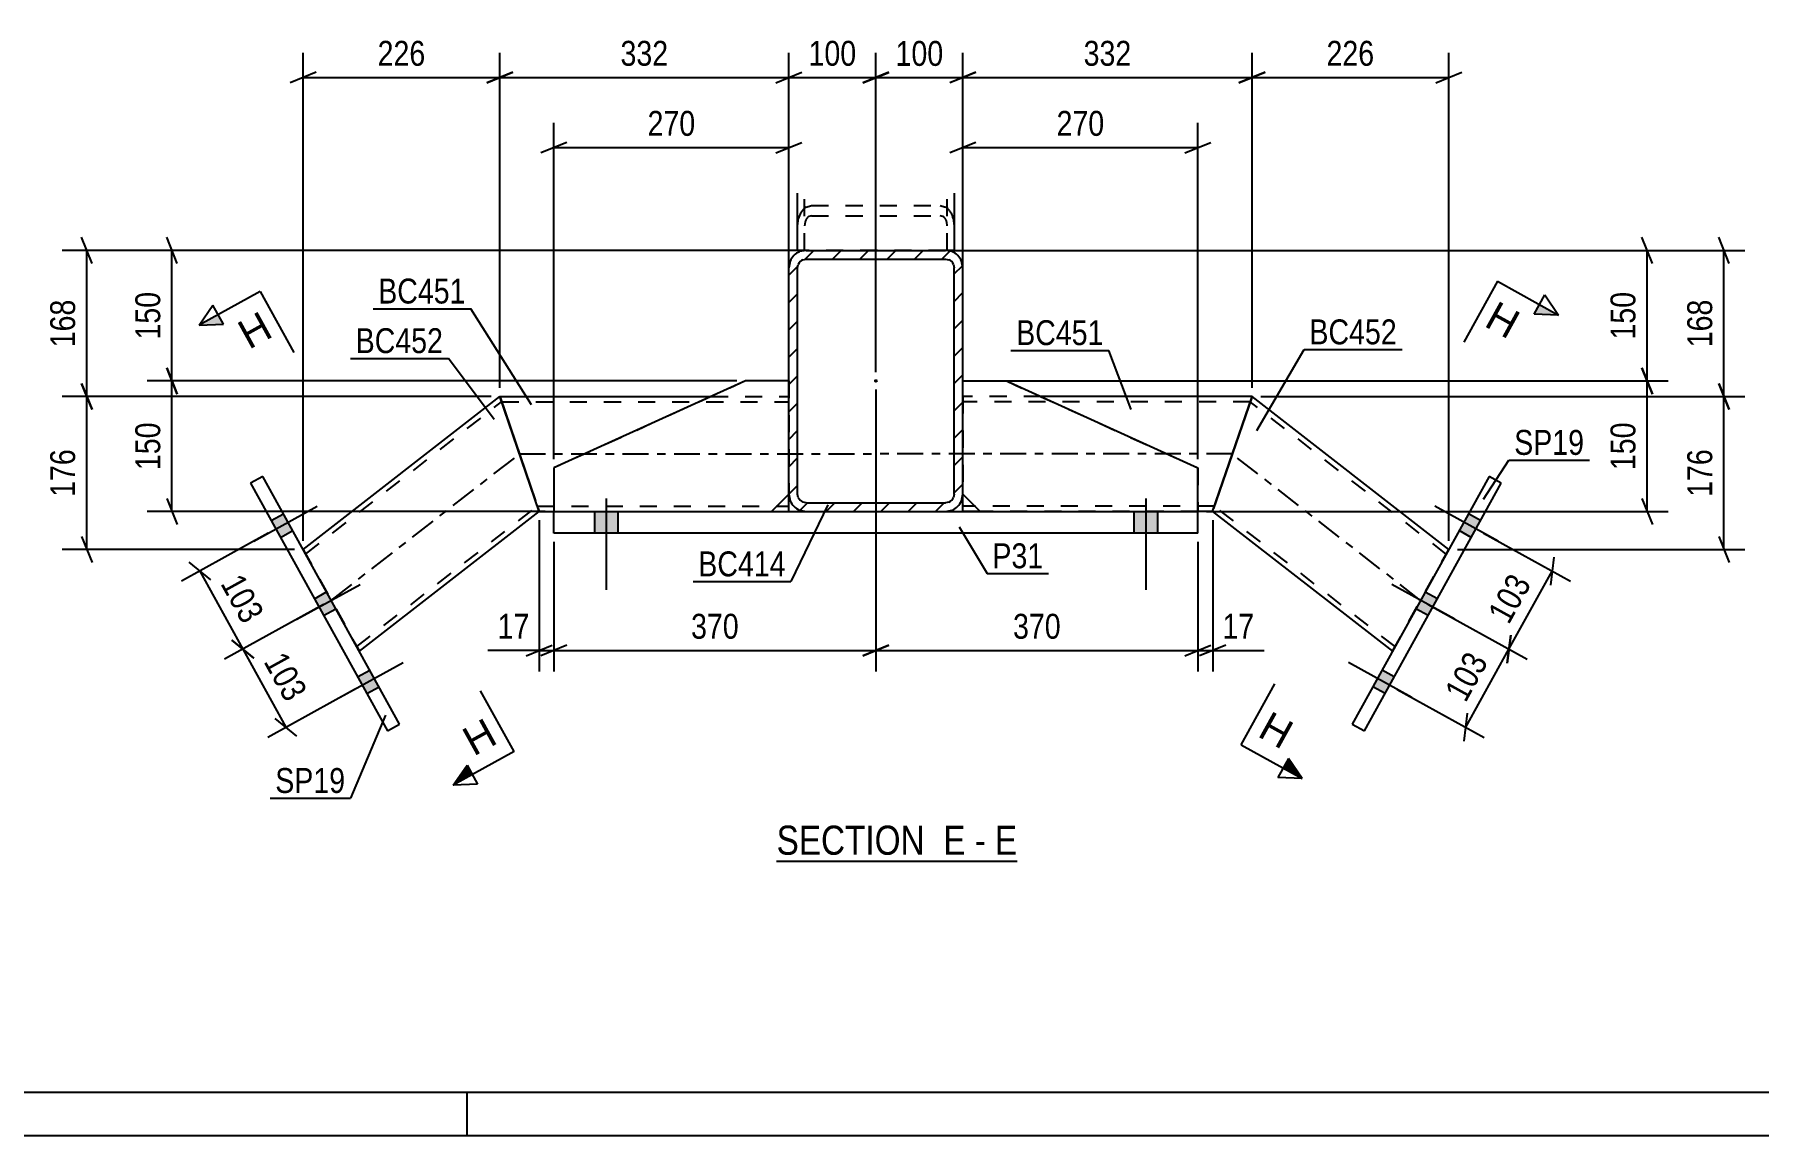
# Model space of a CAD drawing. Header units: millimetres. Extents: x -93 to 748, y -457 to 137.
# Drawn here: x 68.4 to 266.5, y -457 to -330.5 of the extents above; entities that cross this region are included whole.
import ezdxf

# ---------------------------------------------------------------- set-up
doc = ezdxf.new("R2010")
doc.units = ezdxf.units.MM
doc.linetypes.add('DXK_LINE_DOT2', pattern=[3.9198, 1.9599, -1.9599])
doc.linetypes.add('DXK_LINE_DOT3', pattern=[5.9187, 2.979, -0.9799, 0.9799, -0.9799])
doc.styles.add('Arial', font='ARIAL.TTF', dxfattribs={"height": 0.2})
doc.styles.add('Arial Narrow', font='ARIALN.TTF', dxfattribs={"height": 0.2})

# ---------------------------------------------------------------- blocks, each defined once
blk = doc.blocks.new('Unknown-761532223-1162')
at = {"color": 5, "linetype": 'Continuous'}
for p, q in [((-87.84, -452.04), (743.16, -452.04)), ((118.16, -457.04), (118.16, -452.04)), ((-92.84, -457.04), (748.16, -457.04))]:
    blk.add_line(p, q, dxfattribs=at)
blk = doc.blocks.new('Unknown-761532223-19 - 4388')
at = {"color": 6, "linetype": 'Continuous'}
blk.add_line((153.71, -425.52), (181.36, -425.52), dxfattribs=at)
at = {"color": 0, "linetype": 'Continuous'}
for points in [[(171.82, -424.77), (171.82, -421.27), (153.71, -421.27), (153.71, -424.77)], [(175.43, -424.77), (175.43, -421.27), (172.87, -421.27), (172.87, -424.77)], [(177.75, -424.77), (177.75, -421.27), (176.48, -421.27), (176.48, -424.77)], [(181.36, -424.77), (181.36, -421.27), (178.8, -421.27), (178.8, -424.77)]]:
    blk.add_wipeout(points, dxfattribs=at)
at = {"color": 7, "linetype": 'Continuous', "style": 'Arial Narrow'}
for s, p in [('SECTION ', (153.71, -424.77)), ('E', (172.87, -424.77)), ('E', (178.8, -424.77)), ('-', (176.48, -424.77))]:
    blk.add_text(s, height=3.34, dxfattribs=at).set_placement(p)
blk = doc.blocks.new('Bolt-761532223-4398 - 4388')
at = {"linetype": 'Continuous'}
for points in [[(95.64, -386.38), (96.7, -388.3), (98.1, -387.53), (97.04, -385.6)], [(95.64, -386.38), (96.7, -388.3), (98.1, -387.53), (97.04, -385.6)], [(95.64, -386.38), (96.7, -388.3), (98.1, -387.53), (97.04, -385.6)], [(100.6, -395.35), (101.66, -397.27), (103.06, -396.5), (102, -394.57)], [(100.6, -395.35), (101.66, -397.27), (103.06, -396.5), (102, -394.57)], [(105.55, -404.32), (106.62, -406.25), (108.02, -405.47), (106.95, -403.55)], [(105.55, -404.32), (106.62, -406.25), (108.02, -405.47), (106.95, -403.55)], [(105.55, -404.32), (106.62, -406.25), (108.02, -405.47), (106.95, -403.55)]]:
    blk.add_hatch(color=1, dxfattribs=at).paths.add_polyline_path(points)
at = {"color": 1, "linetype": 'Continuous'}
for p, q in [((93.63, -388.74), (100.9, -384.73)), ((93.63, -388.74), (100.9, -384.73)), ((93.63, -388.74), (100.9, -384.73)), ((95.64, -386.38), (97.04, -385.6)), ((95.64, -386.38), (97.04, -385.6)), ((95.64, -386.38), (97.04, -385.6)), ((96.7, -388.3), (98.1, -387.53)), ((96.7, -388.3), (98.1, -387.53)), ((96.7, -388.3), (98.1, -387.53)), ((98.59, -397.71), (105.85, -393.7)), ((98.59, -397.71), (105.85, -393.7)), ((100.6, -395.35), (102, -394.57)), ((100.6, -395.35), (102, -394.57)), ((101.66, -397.27), (103.06, -396.5)), ((101.66, -397.27), (103.06, -396.5)), ((103.55, -406.68), (110.81, -402.67)), ((103.55, -406.68), (110.81, -402.67)), ((103.55, -406.68), (110.81, -402.67)), ((105.55, -404.32), (106.95, -403.55)), ((105.55, -404.32), (106.95, -403.55)), ((105.55, -404.32), (106.95, -403.55)), ((106.62, -406.25), (108.02, -405.47)), ((106.62, -406.25), (108.02, -405.47)), ((106.62, -406.25), (108.02, -405.47))]:
    blk.add_line(p, q, dxfattribs=at)
blk = doc.blocks.new('Bolt-761532223-4399 - 4388')
at = {"linetype": 'Continuous'}
for points in [[(233.54, -388.3), (234.61, -386.38), (233.21, -385.6), (232.14, -387.53)], [(233.54, -388.3), (234.61, -386.38), (233.21, -385.6), (232.14, -387.53)], [(233.54, -388.3), (234.61, -386.38), (233.21, -385.6), (232.14, -387.53)], [(228.58, -397.28), (229.65, -395.35), (228.25, -394.58), (227.18, -396.5)], [(228.58, -397.28), (229.65, -395.35), (228.25, -394.58), (227.18, -396.5)], [(223.63, -406.25), (224.69, -404.32), (223.29, -403.55), (222.23, -405.47)], [(223.63, -406.25), (224.69, -404.32), (223.29, -403.55), (222.23, -405.47)], [(223.63, -406.25), (224.69, -404.32), (223.29, -403.55), (222.23, -405.47)]]:
    blk.add_hatch(color=1, dxfattribs=at).paths.add_polyline_path(points)
at = {"color": 1, "linetype": 'Continuous'}
for p, q in [((236.61, -388.74), (229.35, -384.73)), ((236.61, -388.74), (229.35, -384.73)), ((236.61, -388.74), (229.35, -384.73)), ((234.61, -386.38), (233.21, -385.6)), ((234.61, -386.38), (233.21, -385.6)), ((234.61, -386.38), (233.21, -385.6)), ((233.54, -388.3), (232.14, -387.53)), ((233.54, -388.3), (232.14, -387.53)), ((233.54, -388.3), (232.14, -387.53)), ((231.65, -397.71), (224.39, -393.7)), ((231.65, -397.71), (224.39, -393.7)), ((229.65, -395.35), (228.25, -394.58)), ((229.65, -395.35), (228.25, -394.58)), ((228.58, -397.28), (227.18, -396.5)), ((228.58, -397.28), (227.18, -396.5)), ((226.7, -406.69), (219.43, -402.67)), ((226.7, -406.69), (219.43, -402.67)), ((226.7, -406.69), (219.43, -402.67)), ((224.69, -404.32), (223.29, -403.55)), ((224.69, -404.32), (223.29, -403.55)), ((224.69, -404.32), (223.29, -403.55)), ((223.63, -406.25), (222.23, -405.47)), ((223.63, -406.25), (222.23, -405.47)), ((223.63, -406.25), (222.23, -405.47))]:
    blk.add_line(p, q, dxfattribs=at)
blk = doc.blocks.new('Part-761532223-4417 - 4388')
at = {"color": 2, "linetype": 'Continuous'}
for p, q in [((128.12, -385.33), (128.12, -385.33)), ((128.12, -387.83), (128.12, -385.33)), ((128.12, -385.33), (202.12, -385.33)), ((202.12, -385.33), (202.12, -385.33)), ((202.12, -387.83), (202.12, -385.33)), ((128.12, -387.83), (128.12, -387.83)), ((202.12, -387.83), (128.12, -387.83)), ((202.12, -387.83), (202.12, -387.83))]:
    blk.add_line(p, q, dxfattribs=at)
at = {"color": 7, "linetype": 'DXK_LINE_DOT2'}
for p, q in [((128.12, -385.33), (202.12, -385.33)), ((202.12, -387.83), (128.12, -387.83))]:
    blk.add_line(p, q, dxfattribs=at)
blk = doc.blocks.new('Part-761532223-4450 - 4388')
at = {"color": 2, "linetype": 'Continuous'}
for p, q in [((156.12, -355.32), (156.12, -348.76)), ((174.12, -348.76), (174.12, -355.32)), ((157.11, -355.32), (156.12, -355.32)), ((157.11, -355.32), (157.12, -355.32)), ((173.65, -355.32), (173.12, -355.32)), ((174.12, -355.32), (173.65, -355.32))]:
    blk.add_line(p, q, dxfattribs=at)
at = {"color": 7, "linetype": 'DXK_LINE_DOT2'}
for p, q in [((156.92, -355.32), (156.92, -348.76)), ((157.11, -350.35), (157.72, -350.17)), ((157.72, -350.17), (172.52, -350.17)), ((172.52, -350.17), (173.13, -350.35)), ((173.32, -355.32), (173.32, -348.76)), ((156.12, -352.5), (156.24, -351.61)), ((156.98, -352.06), (156.92, -352.5)), ((157.72, -351.34), (157.41, -351.42)), ((157.72, -351.34), (172.52, -351.34)), ((172.83, -351.42), (172.52, -351.34)), ((173.32, -352.5), (173.26, -352.06)), ((174, -351.61), (174.12, -352.5)), ((173.13, -355.32), (157.12, -355.32)), ((173.65, -355.32), (173.32, -355.32))]:
    blk.add_line(p, q, dxfattribs=at)
for centre, radius, start, end in [((158.31, -352.1), 2.13, 124.4664, 166.7051), ((171.93, -352.1), 2.13, 13.2949, 55.5336), ((158.02, -352.3), 1.06, 124.4664, 166.7051), ((172.23, -352.3), 1.06, 13.2949, 55.5336)]:
    blk.add_arc(centre, radius, start, end, dxfattribs=at)
blk = doc.blocks.new('Part-761532223-4515 - 4388')
at = {"color": 2, "linetype": 'Continuous'}
for p, q in [((94.67, -381.31), (93.27, -382.09)), ((93.27, -382.09), (108.99, -410.53)), ((110.39, -409.76), (94.67, -381.31)), ((108.99, -410.53), (110.39, -409.76))]:
    blk.add_line(p, q, dxfattribs=at)
blk = doc.blocks.new('Bolt-761532223-4451 - 4388')
at = {"linetype": 'Continuous'}
blk.add_hatch(color=1, dxfattribs=at).paths.add_polyline_path([(194.77, -387.83), (197.47, -387.83), (197.47, -385.33), (194.77, -385.33)])
blk.add_hatch(color=1, dxfattribs=at).paths.add_polyline_path([(194.77, -387.83), (197.47, -387.83), (197.47, -385.33), (194.77, -385.33)])
blk.add_hatch(color=1, dxfattribs=at).paths.add_polyline_path([(194.77, -387.83), (197.47, -387.83), (197.47, -385.33), (194.77, -385.33)])
at = {"color": 1, "linetype": 'Continuous'}
for p, q in [((196.12, -383.83), (196.12, -394.33)), ((196.12, -383.83), (196.12, -394.33)), ((196.12, -383.83), (196.12, -394.33)), ((194.77, -385.33), (194.77, -387.83)), ((194.77, -385.33), (194.77, -387.83)), ((194.77, -385.33), (194.77, -387.83)), ((197.47, -385.33), (197.47, -387.83)), ((197.47, -385.33), (197.47, -387.83)), ((197.47, -385.33), (197.47, -387.83))]:
    blk.add_line(p, q, dxfattribs=at)
blk = doc.blocks.new('Bolt-761532223-4452 - 4388')
at = {"linetype": 'Continuous'}
blk.add_hatch(color=1, dxfattribs=at).paths.add_polyline_path([(132.77, -387.83), (135.47, -387.83), (135.47, -385.33), (132.77, -385.33)])
blk.add_hatch(color=1, dxfattribs=at).paths.add_polyline_path([(132.77, -387.83), (135.47, -387.83), (135.47, -385.33), (132.77, -385.33)])
blk.add_hatch(color=1, dxfattribs=at).paths.add_polyline_path([(132.77, -387.83), (135.47, -387.83), (135.47, -385.33), (132.77, -385.33)])
at = {"color": 1, "linetype": 'Continuous'}
for p, q in [((134.12, -383.83), (134.12, -394.33)), ((134.12, -383.83), (134.12, -394.33)), ((134.12, -383.83), (134.12, -394.33)), ((132.77, -385.33), (132.77, -387.83)), ((132.77, -385.33), (132.77, -387.83)), ((132.77, -385.33), (132.77, -387.83)), ((135.47, -385.33), (135.47, -387.83)), ((135.47, -385.33), (135.47, -387.83)), ((135.47, -385.33), (135.47, -387.83))]:
    blk.add_line(p, q, dxfattribs=at)
blk = doc.blocks.new('Part-761532223-4487 - 4388')
at = {"linetype": 'Continuous'}
h = blk.add_hatch(dxfattribs=at)
h.set_pattern_fill('', scale=0.7, style=0, pattern_type=0)
h.set_pattern_definition([(45, (155.1211, -383.3227), (-1.57154, 1.57154), [])])
h.paths.add_polyline_path([(155.12, -357.32), (155.12, -383.32), (155.27, -384.09), (155.71, -384.74), (156.36, -385.17), (157.12, -385.32), (173.12, -385.32), (173.89, -385.17), (174.54, -384.74), (174.97, -384.09), (175.12, -383.32), (175.12, -357.32), (174.97, -356.56), (174.54, -355.91), (173.89, -355.47), (173.12, -355.32), (157.12, -355.32), (156.36, -355.47), (155.71, -355.91), (155.27, -356.56)])
h.paths.add_polyline_path([(156.41, -356.62), (156.74, -356.4), (157.12, -356.32), (173.12, -356.32), (173.5, -356.4), (173.83, -356.62), (174.05, -356.94), (174.12, -357.32), (174.12, -383.32), (174.05, -383.71), (173.83, -384.03), (173.5, -384.25), (173.12, -384.32), (157.12, -384.32), (156.74, -384.25), (156.41, -384.03), (156.2, -383.71), (156.12, -383.32), (156.12, -357.32), (156.2, -356.94)])
blk.add_hatch(color=30, dxfattribs=at).paths.add_polyline_path([(165.12, -370.42, -1), (165.12, -370.22, -1)])
at = {"color": 2, "linetype": 'Continuous'}
for p, q in [((155.27, -356.56), (155.12, -357.32)), ((157.12, -355.32), (156.36, -355.47)), ((156.74, -356.4), (157.12, -356.32)), ((157.12, -355.32), (173.12, -355.32)), ((157.12, -356.32), (173.12, -356.32)), ((173.89, -355.47), (173.12, -355.32)), ((173.12, -356.32), (173.5, -356.4)), ((175.12, -357.32), (174.97, -356.56)), ((155.12, -383.32), (155.12, -357.32)), ((156.12, -357.32), (156.2, -356.94)), ((156.12, -383.32), (156.12, -357.32)), ((174.05, -356.94), (174.12, -357.32)), ((174.12, -383.32), (174.12, -357.32)), ((175.12, -383.32), (175.12, -357.32)), ((155.12, -383.32), (155.27, -384.09)), ((156.2, -383.71), (156.12, -383.32)), ((157.12, -384.32), (156.74, -384.25)), ((157.12, -384.32), (173.12, -384.32)), ((173.5, -384.25), (173.12, -384.32)), ((174.12, -383.32), (174.05, -383.71)), ((174.97, -384.09), (175.12, -383.32)), ((156.36, -385.17), (157.12, -385.32)), ((157.12, -385.32), (173.12, -385.32)), ((173.12, -385.32), (173.89, -385.17))]:
    blk.add_line(p, q, dxfattribs=at)
at = {"color": 30, "linetype": 'DXK_LINE_DOT3'}
blk.add_line((165.12, -370.32), (165.12, -370.32), dxfattribs=at)
at = {"color": 30, "linetype": 'Continuous'}
blk.add_circle((165.12, -370.32), 0.1, dxfattribs=at)
at = {"color": 2, "linetype": 'Continuous'}
for centre, radius, start, end in [((157.12, -357.32), 2, 112.5, 157.5), ((157.12, -357.32), 1, 112.5, 157.5), ((173.12, -357.32), 1, 22.5, 67.5), ((173.12, -357.32), 2, 22.5, 67.5), ((157.12, -383.32), 2, 202.5, 247.5), ((157.12, -383.32), 1, 202.5, 247.5), ((173.12, -383.32), 1, 292.5, 337.5), ((173.12, -383.32), 2, 292.5, 337.5)]:
    blk.add_arc(centre, radius, start, end, dxfattribs=at)
blk = doc.blocks.new('Part-761532223-4505 - 4388')
at = {"color": 2, "linetype": 'Continuous'}
for p, q in [((150.12, -370.33), (128.12, -380.33)), ((155.12, -370.33), (150.12, -370.33)), ((128.12, -380.33), (128.12, -385.33)), ((155.12, -383.33), (153.12, -385.33))]:
    blk.add_line(p, q, dxfattribs=at)
at = {"color": 7, "linetype": 'DXK_LINE_DOT2'}
for p, q in [((155.12, -370.33), (155.12, -383.33)), ((128.12, -385.33), (153.12, -385.33))]:
    blk.add_line(p, q, dxfattribs=at)
blk = doc.blocks.new('Part-761532223-4506 - 4388')
at = {"color": 7, "linetype": 'DXK_LINE_DOT2'}
for p, q in [((150.12, -370.33), (128.12, -380.33)), ((155.12, -370.33), (150.12, -370.33)), ((155.12, -383.33), (155.12, -370.33)), ((128.12, -380.33), (128.12, -385.33)), ((153.12, -385.33), (155.12, -383.33)), ((128.12, -385.33), (153.12, -385.33))]:
    blk.add_line(p, q, dxfattribs=at)
blk = doc.blocks.new('Part-761532223-4507 - 4388')
at = {"color": 7, "linetype": 'DXK_LINE_DOT2'}
for p, q in [((150.12, -370.33), (128.12, -380.33)), ((155.12, -370.33), (150.12, -370.33)), ((155.12, -383.33), (155.12, -370.33)), ((128.12, -380.33), (128.12, -385.33)), ((153.12, -385.33), (155.12, -383.33)), ((128.12, -385.33), (153.12, -385.33))]:
    blk.add_line(p, q, dxfattribs=at)
blk = doc.blocks.new('Part-761532223-4508 - 4388')
at = {"color": 2, "linetype": 'Continuous'}
for p, q in [((175.12, -370.33), (180.12, -370.33)), ((180.12, -370.33), (202.12, -380.33)), ((202.12, -385.33), (202.12, -380.33)), ((177.12, -385.33), (175.12, -383.33))]:
    blk.add_line(p, q, dxfattribs=at)
at = {"color": 7, "linetype": 'DXK_LINE_DOT2'}
for p, q in [((175.12, -383.33), (175.12, -370.33)), ((202.12, -385.33), (177.12, -385.33))]:
    blk.add_line(p, q, dxfattribs=at)
blk = doc.blocks.new('Part-761532223-4509 - 4388')
at = {"color": 7, "linetype": 'DXK_LINE_DOT2'}
for p, q in [((175.12, -383.33), (175.12, -370.33)), ((175.12, -370.33), (180.12, -370.33)), ((180.12, -370.33), (202.12, -380.33)), ((202.12, -380.33), (202.12, -385.33)), ((177.12, -385.33), (175.12, -383.33)), ((202.12, -385.33), (177.12, -385.33))]:
    blk.add_line(p, q, dxfattribs=at)
blk = doc.blocks.new('Part-761532223-4510 - 4388')
at = {"color": 7, "linetype": 'DXK_LINE_DOT2'}
for p, q in [((175.12, -383.33), (175.12, -370.33)), ((175.12, -370.33), (180.12, -370.33)), ((180.12, -370.33), (202.12, -380.33)), ((202.12, -380.33), (202.12, -385.33)), ((177.12, -385.33), (175.12, -383.33)), ((202.12, -385.33), (177.12, -385.33))]:
    blk.add_line(p, q, dxfattribs=at)
blk = doc.blocks.new('Part-761532223-4520 - 4388')
at = {"color": 2, "linetype": 'Continuous'}
for p, q in [((235.58, -381.32), (219.86, -409.76)), ((221.26, -410.54), (236.98, -382.09)), ((236.98, -382.09), (235.58, -381.32)), ((219.86, -409.76), (221.26, -410.54))]:
    blk.add_line(p, q, dxfattribs=at)
blk = doc.blocks.new('Part-761532223-4535 - 4388')
at = {"color": 2, "linetype": 'Continuous'}
for p, q in [((99.3, -389.69), (121.91, -372.12)), ((121.91, -372.12), (121.94, -372.21)), ((121.94, -372.21), (126.02, -384.12)), ((126.43, -385.32), (126.02, -384.12)), ((105.76, -401.38), (126.43, -385.32))]:
    blk.add_line(p, q, dxfattribs=at)
at = {"color": 7, "linetype": 'DXK_LINE_DOT2'}
for p, q in [((99.59, -390.22), (122.11, -372.72)), ((105.47, -400.85), (126.23, -384.72)), ((126.4, -385.23), (126.31, -384.97)), ((126.43, -385.32), (126.4, -385.23)), ((99.3, -389.69), (105.76, -401.38))]:
    blk.add_line(p, q, dxfattribs=at)
at = {"color": 7, "linetype": 'DXK_LINE_DOT3'}
blk.add_line((102.53, -395.54), (124.17, -378.72), dxfattribs=at)
blk = doc.blocks.new('Part-761532223-4550 - 4388')
at = {"color": 2, "linetype": 'Continuous'}
for p, q in [((121.91, -372.12), (146.18, -372.12)), ((126.43, -385.32), (121.91, -372.12)), ((155.12, -384.12), (155.12, -383.33)), ((155.12, -385.32), (155.12, -384.12)), ((126.43, -385.32), (128.12, -385.32)), ((153.13, -385.32), (155.12, -385.32))]:
    blk.add_line(p, q, dxfattribs=at)
at = {"color": 7, "linetype": 'DXK_LINE_DOT2'}
for p, q in [((146.18, -372.12), (155.12, -372.12)), ((155.12, -383.33), (155.12, -372.12)), ((122.11, -372.72), (155.12, -372.72)), ((155.12, -372.77), (155.12, -372.72)), ((126.23, -384.72), (155.12, -384.72)), ((126.31, -384.97), (126.43, -385.32)), ((128.12, -385.32), (153.13, -385.32)), ((155.12, -385.23), (155.12, -384.97)), ((155.12, -385.32), (155.12, -385.23))]:
    blk.add_line(p, q, dxfattribs=at)
at = {"color": 7, "linetype": 'DXK_LINE_DOT3'}
blk.add_line((124.17, -378.72), (165.12, -378.72), dxfattribs=at)
blk = doc.blocks.new('Part-761532223-4555 - 4388')
at = {"color": 2, "linetype": 'Continuous'}
for p, q in [((208.34, -372.12), (204.22, -384.12)), ((230.95, -389.69), (208.34, -372.12)), ((203.84, -385.23), (204.22, -384.12)), ((203.84, -385.23), (203.81, -385.32)), ((203.81, -385.32), (224.48, -401.39))]:
    blk.add_line(p, q, dxfattribs=at)
at = {"color": 7, "linetype": 'DXK_LINE_DOT2'}
for p, q in [((230.65, -390.22), (208.13, -372.72)), ((204.22, -384.12), (203.93, -384.97)), ((224.78, -400.85), (204.02, -384.72)), ((224.48, -401.39), (230.95, -389.69))]:
    blk.add_line(p, q, dxfattribs=at)
at = {"color": 7, "linetype": 'DXK_LINE_DOT3'}
blk.add_line((227.72, -395.54), (206.07, -378.72), dxfattribs=at)
blk = doc.blocks.new('Part-761532223-4560 - 4388')
at = {"color": 7, "linetype": 'DXK_LINE_DOT2'}
for p, q in [((184.07, -372.12), (175.12, -372.12)), ((175.12, -372.21), (175.12, -372.12)), ((175.12, -372.12), (175.12, -383.33)), ((208.13, -372.72), (175.12, -372.72)), ((175.12, -384.58), (175.12, -384.12)), ((175.12, -384.55), (175.12, -384.35)), ((175.12, -384.58), (175.12, -384.55)), ((175.12, -384.68), (175.12, -384.58)), ((175.12, -384.58), (175.12, -384.68)), ((175.12, -384.72), (175.12, -384.68)), ((175.12, -384.68), (175.12, -384.72)), ((175.12, -384.97), (175.12, -384.68)), ((204.02, -384.72), (175.12, -384.72)), ((202.12, -385.32), (177.11, -385.32))]:
    blk.add_line(p, q, dxfattribs=at)
at = {"color": 2, "linetype": 'Continuous'}
for p, q in [((208.34, -372.12), (184.07, -372.12)), ((203.81, -385.32), (208.34, -372.12)), ((175.12, -384.12), (175.12, -383.33)), ((175.12, -384.97), (175.12, -384.12)), ((175.12, -385.23), (175.12, -384.97)), ((175.12, -385.32), (175.12, -385.23)), ((177.11, -385.32), (175.12, -385.32)), ((203.81, -385.32), (202.12, -385.32))]:
    blk.add_line(p, q, dxfattribs=at)
at = {"color": 7, "linetype": 'DXK_LINE_DOT3'}
blk.add_line((206.07, -378.72), (165.12, -378.72), dxfattribs=at)
blk = doc.blocks.new('StraightDimension-761532223-5041 - 4388')
at = {"color": 7, "linetype": 'Continuous'}
for p, q in [((95.3, -387.82), (85.32, -393.34)), ((86.17, -391.15), (88.67, -393.2)), ((87.42, -392.18), (92.38, -401.15)), ((101.65, -396.02), (90.27, -402.31)), ((93.63, -402.17), (91.12, -400.12))]:
    blk.add_line(p, q, dxfattribs=at)
at = {"color": 0}
blk.add_wipeout([(92.17, -399.22), (95.85, -397.19), (92.61, -391.34), (88.94, -393.37)], dxfattribs=at)
at = {"color": 3, "style": 'Arial Narrow'}
blk.add_text('103', height=2.863, rotation=-61.0773, dxfattribs=at).set_placement((89.75, -393.61))
blk = doc.blocks.new('StraightDimension-761532223-4579 - 4388')
at = {"color": 7, "linetype": 'Continuous'}
for p, q in [((128.12, -379.33), (128.12, -340.66)), ((155.12, -356.72), (155.12, -340.66)), ((129.62, -342.91), (126.62, -344.11)), ((128.12, -343.51), (155.12, -343.51)), ((153.62, -344.11), (156.62, -342.91))]:
    blk.add_line(p, q, dxfattribs=at)
at = {"color": 0}
blk.add_wipeout([(144.96, -342.76), (144.96, -338.56), (138.28, -338.56), (138.28, -342.76)], dxfattribs=at)
at = {"color": 3, "style": 'Arial Narrow'}
blk.add_text('270', height=2.863, dxfattribs=at).set_placement((138.88, -342.16))
blk = doc.blocks.new('StraightDimension-761532223-4686 - 4388')
at = {"color": 7, "linetype": 'Continuous'}
for p, q in [((203.82, -386.33), (203.82, -403.7)), ((202.12, -388.83), (202.12, -403.7)), ((200.62, -401.9), (203.62, -400.7)), ((202.12, -401.3), (203.82, -401.3)), ((205.32, -400.7), (202.32, -401.9))]:
    blk.add_line(p, q, dxfattribs=at)
at = {"color": 0}
blk.add_wipeout([(209.2, -400.55), (209.2, -396.35), (204.34, -396.35), (204.34, -400.55)], dxfattribs=at)
at = {"color": 7, "linetype": 'Continuous'}
blk.add_line((203.82, -401.3), (209.73, -401.3), dxfattribs=at)
blk.add_line((203.82, -401.3), (209.73, -401.3), dxfattribs=at)
at = {"color": 3, "style": 'Arial Narrow'}
blk.add_text('17', height=2.863, dxfattribs=at).set_placement((204.94, -399.95))
blk = doc.blocks.new('StraightDimension-761532223-4710 - 4388')
at = {"color": 7, "linetype": 'Continuous'}
for p, q in [((165.12, -371.32), (165.12, -403.7)), ((202.12, -388.83), (202.12, -403.7)), ((166.62, -400.7), (163.62, -401.9)), ((165.12, -401.3), (202.12, -401.3)), ((200.62, -401.9), (203.62, -400.7))]:
    blk.add_line(p, q, dxfattribs=at)
at = {"color": 0}
blk.add_wipeout([(186.96, -400.55), (186.96, -396.35), (180.28, -396.35), (180.28, -400.55)], dxfattribs=at)
at = {"color": 3, "style": 'Arial Narrow'}
blk.add_text('370', height=2.863, dxfattribs=at).set_placement((180.88, -399.95))
blk = doc.blocks.new('StraightDimension-761532223-5012 - 4388')
at = {"color": 7, "linetype": 'Continuous'}
for p, q in [((234.95, -387.82), (244.93, -393.34)), ((237.87, -401.15), (242.83, -392.18)), ((243.03, -390.57), (242.63, -393.78)), ((228.59, -396.02), (239.97, -402.31)), ((237.67, -402.75), (238.07, -399.55))]:
    blk.add_line(p, q, dxfattribs=at)
at = {"color": 0}
blk.add_wipeout([(241.31, -393.37), (237.63, -391.34), (234.4, -397.19), (238.07, -399.23)], dxfattribs=at)
at = {"color": 3, "style": 'Arial Narrow'}
blk.add_text('103', height=2.863, rotation=61.0773, dxfattribs=at).set_placement((237.84, -398.41))
blk = doc.blocks.new('StraightDimension-761532223-4786 - 4388')
at = {"color": 7, "linetype": 'Continuous'}
for p, q in [((208.34, -371.12), (208.34, -332.61)), ((230.95, -388.69), (230.95, -332.61)), ((209.84, -334.86), (206.84, -336.06)), ((208.34, -335.46), (230.95, -335.46)), ((229.45, -336.06), (232.45, -334.86))]:
    blk.add_line(p, q, dxfattribs=at)
at = {"color": 0}
blk.add_wipeout([(222.98, -334.71), (222.98, -330.51), (216.3, -330.51), (216.3, -334.71)], dxfattribs=at)
at = {"color": 3, "style": 'Arial Narrow'}
blk.add_text('226', height=2.863, dxfattribs=at).set_placement((216.9, -334.11))
blk = doc.blocks.new('StraightDimension-761532223-5021 - 4388')
at = {"color": 7, "linetype": 'Continuous'}
for p, q in [((228.59, -396.02), (239.97, -402.31)), ((238.07, -399.55), (237.67, -402.75)), ((232.91, -410.12), (237.87, -401.15)), ((225.03, -405.77), (235.01, -411.28)), ((232.71, -411.72), (233.11, -408.52))]:
    blk.add_line(p, q, dxfattribs=at)
at = {"color": 0}
blk.add_wipeout([(236.35, -402.35), (232.67, -400.32), (229.44, -406.17), (233.12, -408.2)], dxfattribs=at)
at = {"color": 3, "style": 'Arial Narrow'}
blk.add_text('103', height=2.863, rotation=61.0773, dxfattribs=at).set_placement((232.88, -407.38))
blk = doc.blocks.new('StraightDimension-761532223-4758 - 4388')
at = {"color": 7, "linetype": 'Continuous'}
for p, q in [((121.91, -371.12), (121.91, -332.61)), ((155.12, -369.33), (155.12, -332.61)), ((123.41, -334.86), (120.41, -336.06)), ((121.91, -335.46), (155.12, -335.46)), ((153.62, -336.06), (156.62, -334.86))]:
    blk.add_line(p, q, dxfattribs=at)
at = {"color": 0}
blk.add_wipeout([(141.86, -334.71), (141.86, -330.51), (135.17, -330.51), (135.17, -334.71)], dxfattribs=at)
at = {"color": 3, "style": 'Arial Narrow'}
blk.add_text('332', height=2.863, dxfattribs=at).set_placement((135.77, -334.11))
blk = doc.blocks.new('StraightDimension-761532223-4603 - 4388')
at = {"color": 7, "linetype": 'Continuous'}
for p, q in [((209.34, -372.12), (264.97, -372.12)), ((263.17, -373.62), (261.97, -370.62)), ((262.57, -389.69), (262.57, -372.12)), ((261.97, -388.19), (263.17, -391.19)), ((231.95, -389.69), (264.97, -389.69))]:
    blk.add_line(p, q, dxfattribs=at)
at = {"color": 0}
blk.add_wipeout([(261.82, -377.56), (257.62, -377.56), (257.62, -384.25), (261.82, -384.25)], dxfattribs=at)
at = {"color": 3, "style": 'Arial Narrow'}
blk.add_text('176', height=2.863, rotation=90.0002, dxfattribs=at).set_placement((261.22, -383.65))
blk = doc.blocks.new('StraightDimension-761532223-4624 - 4388')
at = {"color": 7, "linetype": 'Continuous'}
for p, q in [((263.17, -356.82), (261.97, -353.82)), ((173.72, -355.32), (264.97, -355.32)), ((262.57, -372.12), (262.57, -355.32)), ((209.34, -372.12), (264.97, -372.12)), ((261.97, -370.62), (263.17, -373.62))]:
    blk.add_line(p, q, dxfattribs=at)
at = {"color": 0}
blk.add_wipeout([(261.82, -360.38), (257.62, -360.38), (257.62, -367.06), (261.82, -367.06)], dxfattribs=at)
at = {"color": 3, "style": 'Arial Narrow'}
blk.add_text('168', height=2.863, rotation=90.0002, dxfattribs=at).set_placement((261.22, -366.46))
blk = doc.blocks.new('StraightDimension-761532223-4638 - 4388')
at = {"color": 7, "linetype": 'Continuous'}
for p, q in [((165.12, -371.32), (165.12, -403.7)), ((128.12, -388.83), (128.12, -403.7)), ((129.62, -400.7), (126.62, -401.9)), ((128.12, -401.3), (165.12, -401.3)), ((163.62, -401.9), (166.62, -400.7))]:
    blk.add_line(p, q, dxfattribs=at)
at = {"color": 0}
blk.add_wipeout([(149.96, -400.55), (149.96, -396.35), (143.28, -396.35), (143.28, -400.55)], dxfattribs=at)
at = {"color": 3, "style": 'Arial Narrow'}
blk.add_text('370', height=2.863, dxfattribs=at).set_placement((143.88, -399.95))
blk = doc.blocks.new('StraightDimension-761532223-4662 - 4388')
at = {"color": 7, "linetype": 'Continuous'}
for p, q in [((126.43, -386.32), (126.43, -403.7)), ((128.12, -388.83), (128.12, -403.7)), ((124.93, -401.9), (127.93, -400.7)), ((126.43, -401.3), (128.12, -401.3)), ((129.62, -400.7), (126.62, -401.9))]:
    blk.add_line(p, q, dxfattribs=at)
at = {"color": 0}
blk.add_wipeout([(125.91, -400.55), (125.91, -396.35), (121.05, -396.35), (121.05, -400.55)], dxfattribs=at)
at = {"color": 7, "linetype": 'Continuous'}
blk.add_line((126.43, -401.3), (120.53, -401.3), dxfattribs=at)
blk.add_line((126.43, -401.3), (120.53, -401.3), dxfattribs=at)
at = {"color": 3, "style": 'Arial Narrow'}
blk.add_text('17', height=2.863, dxfattribs=at).set_placement((121.65, -399.95))
blk = doc.blocks.new('StraightDimension-761532223-4735 - 4388')
at = {"color": 7, "linetype": 'Continuous'}
for p, q in [((175.12, -356.72), (175.12, -340.66)), ((202.12, -379.33), (202.12, -340.66)), ((176.62, -342.91), (173.62, -344.11)), ((175.12, -343.51), (202.12, -343.51)), ((200.62, -344.11), (203.62, -342.91))]:
    blk.add_line(p, q, dxfattribs=at)
at = {"color": 0}
blk.add_wipeout([(191.96, -342.76), (191.96, -338.56), (185.28, -338.56), (185.28, -342.76)], dxfattribs=at)
at = {"color": 3, "style": 'Arial Narrow'}
blk.add_text('270', height=2.863, dxfattribs=at).set_placement((185.88, -342.16))
blk = doc.blocks.new('StraightDimension-761532223-4813 - 4388')
at = {"color": 7, "linetype": 'Continuous'}
for p, q in [((99.3, -388.69), (99.3, -332.61)), ((121.91, -371.12), (121.91, -332.61)), ((100.8, -334.86), (97.8, -336.06)), ((99.3, -335.46), (121.91, -335.46)), ((120.41, -336.06), (123.41, -334.86))]:
    blk.add_line(p, q, dxfattribs=at)
at = {"color": 0}
blk.add_wipeout([(113.94, -334.71), (113.94, -330.51), (107.26, -330.51), (107.26, -334.71)], dxfattribs=at)
at = {"color": 3, "style": 'Arial Narrow'}
blk.add_text('226', height=2.863, dxfattribs=at).set_placement((107.86, -334.11))
blk = doc.blocks.new('StraightDimension-761532223-4983 - 4388')
at = {"color": 7, "linetype": 'Continuous'}
for p, q in [((120.91, -372.12), (71.6, -372.12)), ((75.05, -373.62), (73.85, -370.62)), ((74.45, -389.69), (74.45, -372.12)), ((73.85, -388.19), (75.05, -391.19)), ((98.3, -389.69), (71.6, -389.69))]:
    blk.add_line(p, q, dxfattribs=at)
at = {"color": 0}
blk.add_wipeout([(73.7, -377.56), (69.5, -377.56), (69.5, -384.25), (73.7, -384.25)], dxfattribs=at)
at = {"color": 3, "style": 'Arial Narrow'}
blk.add_text('176', height=2.863, rotation=90.0002, dxfattribs=at).set_placement((73.1, -383.65))
blk = doc.blocks.new('StraightDimension-761532223-4840 - 4388')
at = {"color": 7, "linetype": 'Continuous'}
for p, q in [((165.12, -369.32), (165.12, -332.62)), ((175.12, -369.33), (175.12, -332.62)), ((163.62, -336.07), (166.62, -334.87)), ((165.12, -335.47), (175.12, -335.47)), ((176.62, -334.87), (173.62, -336.07))]:
    blk.add_line(p, q, dxfattribs=at)
at = {"color": 0}
blk.add_wipeout([(173.46, -334.72), (173.46, -330.52), (166.78, -330.52), (166.78, -334.72)], dxfattribs=at)
at = {"color": 3, "style": 'Arial Narrow'}
blk.add_text('100', height=2.863, dxfattribs=at).set_placement((167.38, -334.12))
blk = doc.blocks.new('StraightDimension-761532223-4871 - 4388')
at = {"color": 7, "linetype": 'Continuous'}
for p, q in [((175.12, -369.33), (175.12, -332.61)), ((208.34, -371.12), (208.34, -332.61)), ((176.62, -334.86), (173.62, -336.06)), ((175.12, -335.46), (208.34, -335.46)), ((206.84, -336.06), (209.84, -334.86))]:
    blk.add_line(p, q, dxfattribs=at)
at = {"color": 0}
blk.add_wipeout([(195.07, -334.71), (195.07, -330.51), (188.39, -330.51), (188.39, -334.71)], dxfattribs=at)
at = {"color": 3, "style": 'Arial Narrow'}
blk.add_text('332', height=2.863, dxfattribs=at).set_placement((188.99, -334.11))
blk = doc.blocks.new('StraightDimension-761532223-4898 - 4388')
at = {"color": 7, "linetype": 'Continuous'}
for p, q in [((155.12, -369.33), (155.12, -332.61)), ((165.12, -369.32), (165.12, -332.61)), ((153.62, -336.06), (156.62, -334.86)), ((155.12, -335.46), (165.12, -335.46)), ((166.62, -334.86), (163.62, -336.06))]:
    blk.add_line(p, q, dxfattribs=at)
at = {"color": 0}
blk.add_wipeout([(163.46, -334.71), (163.46, -330.51), (156.78, -330.51), (156.78, -334.71)], dxfattribs=at)
at = {"color": 3, "style": 'Arial Narrow'}
blk.add_text('100', height=2.863, dxfattribs=at).set_placement((157.38, -334.11))
blk = doc.blocks.new('StraightDimension-761532223-4930 - 4388')
at = {"color": 7, "linetype": 'Continuous'}
for p, q in [((149.12, -370.33), (81.38, -370.33)), ((84.83, -371.83), (83.63, -368.83)), ((84.23, -385.33), (84.23, -370.33)), ((83.63, -383.83), (84.83, -386.83)), ((127.12, -385.33), (81.38, -385.33))]:
    blk.add_line(p, q, dxfattribs=at)
at = {"color": 0}
blk.add_wipeout([(83.48, -374.49), (79.28, -374.49), (79.28, -381.17), (83.48, -381.17)], dxfattribs=at)
at = {"color": 3, "style": 'Arial Narrow'}
blk.add_text('150', height=2.863, rotation=90.0002, dxfattribs=at).set_placement((82.88, -380.57))
blk = doc.blocks.new('StraightDimension-761532223-4946 - 4388')
at = {"color": 7, "linetype": 'Continuous'}
for p, q in [((84.83, -356.82), (83.63, -353.82)), ((156.52, -355.32), (81.38, -355.32)), ((84.23, -370.33), (84.23, -355.32)), ((149.12, -370.33), (81.38, -370.33)), ((83.63, -368.83), (84.83, -371.83))]:
    blk.add_line(p, q, dxfattribs=at)
at = {"color": 0}
blk.add_wipeout([(83.48, -359.48), (79.28, -359.48), (79.28, -366.17), (83.48, -366.17)], dxfattribs=at)
at = {"color": 3, "style": 'Arial Narrow'}
blk.add_text('150', height=2.863, rotation=90.0002, dxfattribs=at).set_placement((82.88, -365.57))
blk = doc.blocks.new('StraightDimension-761532223-4963 - 4388')
at = {"color": 7, "linetype": 'Continuous'}
for p, q in [((75.05, -356.82), (73.85, -353.82)), ((156.52, -355.32), (71.6, -355.32)), ((74.45, -372.12), (74.45, -355.32)), ((120.91, -372.12), (71.6, -372.12)), ((73.85, -370.62), (75.05, -373.62))]:
    blk.add_line(p, q, dxfattribs=at)
at = {"color": 0}
blk.add_wipeout([(73.7, -360.38), (69.5, -360.38), (69.5, -367.06), (73.7, -367.06)], dxfattribs=at)
at = {"color": 3, "style": 'Arial Narrow'}
blk.add_text('168', height=2.863, rotation=90.0002, dxfattribs=at).set_placement((73.1, -366.46))
blk = doc.blocks.new('StraightDimension-761532223-5032 - 4388')
at = {"color": 7, "linetype": 'Continuous'}
for p, q in [((101.65, -396.02), (90.27, -402.31)), ((91.12, -400.12), (93.63, -402.17)), ((92.38, -401.15), (97.33, -410.12)), ((105.21, -405.77), (95.23, -411.28)), ((98.58, -411.14), (96.08, -409.1))]:
    blk.add_line(p, q, dxfattribs=at)
at = {"color": 0}
blk.add_wipeout([(97.13, -408.2), (100.8, -406.16), (97.57, -400.31), (93.89, -402.35)], dxfattribs=at)
at = {"color": 3, "style": 'Arial Narrow'}
blk.add_text('103', height=2.863, rotation=-61.0773, dxfattribs=at).set_placement((94.71, -402.58))
blk = doc.blocks.new('StraightDimension-761532223-5051 - 4388')
at = {"color": 7, "linetype": 'Continuous'}
for p, q in [((254.35, -356.82), (253.15, -353.82)), ((173.72, -355.32), (256.15, -355.32)), ((253.75, -370.33), (253.75, -355.32)), ((176.12, -370.33), (256.15, -370.33)), ((253.15, -368.83), (254.35, -371.83))]:
    blk.add_line(p, q, dxfattribs=at)
at = {"color": 0}
blk.add_wipeout([(253, -359.48), (248.8, -359.48), (248.8, -366.17), (253, -366.17)], dxfattribs=at)
at = {"color": 3, "style": 'Arial Narrow'}
blk.add_text('150', height=2.863, rotation=90.0002, dxfattribs=at).set_placement((252.4, -365.57))
blk = doc.blocks.new('StraightDimension-761532223-5068 - 4388')
at = {"color": 7, "linetype": 'Continuous'}
for p, q in [((176.12, -370.33), (256.15, -370.33)), ((254.35, -371.83), (253.15, -368.83)), ((253.75, -385.33), (253.75, -370.33)), ((253.15, -383.83), (254.35, -386.83)), ((203.12, -385.33), (256.15, -385.33))]:
    blk.add_line(p, q, dxfattribs=at)
at = {"color": 0}
blk.add_wipeout([(253, -374.49), (248.8, -374.49), (248.8, -381.17), (253, -381.17)], dxfattribs=at)
at = {"color": 3, "style": 'Arial Narrow'}
blk.add_text('150', height=2.863, rotation=90.0002, dxfattribs=at).set_placement((252.4, -380.57))
blk = doc.blocks.new('Mark-761532223-4413 - 4388')
at = {"color": 0}
blk.add_wipeout([(184.36, -391.85), (184.36, -388.85), (178.51, -388.85), (178.51, -391.85)], dxfattribs=at)
blk.add_wipeout([(184.36, -391.85), (184.36, -388.85), (178.51, -388.85), (178.51, -391.85)], dxfattribs=at)
at = {"color": 30, "linetype": 'Continuous'}
for p, q in [((174.7, -387.1), (177.91, -392.45)), ((177.91, -392.45), (184.96, -392.45))]:
    blk.add_line(p, q, dxfattribs=at)
at = {"color": 3, "style": 'Arial Narrow'}
blk.add_text('P31', height=2.863, dxfattribs=at).set_placement((178.51, -391.85))
blk = doc.blocks.new('Mark-761532223-4516 - 4388')
at = {"color": 0}
blk.add_wipeout([(246.51, -378.82), (246.51, -375.82), (238.47, -375.82), (238.47, -378.82)], dxfattribs=at)
blk.add_wipeout([(246.51, -378.82), (246.51, -375.82), (238.47, -375.82), (238.47, -378.82)], dxfattribs=at)
at = {"color": 30, "linetype": 'Continuous'}
for p, q in [((234.94, -383.92), (237.87, -379.42)), ((237.87, -379.42), (247.11, -379.42))]:
    blk.add_line(p, q, dxfattribs=at)
at = {"color": 3, "style": 'Arial Narrow'}
blk.add_text('SP19', height=2.863, dxfattribs=at).set_placement((238.47, -378.82))
blk = doc.blocks.new('Mark-761532223-4483 - 4388')
at = {"color": 0}
blk.add_wipeout([(154.76, -392.78), (154.76, -389.78), (144.71, -389.78), (144.71, -392.78)], dxfattribs=at)
blk.add_wipeout([(154.76, -392.78), (154.76, -389.78), (144.71, -389.78), (144.71, -392.78)], dxfattribs=at)
at = {"color": 30, "linetype": 'Continuous'}
for p in [(159.61, -384.55), (144.11, -393.38)]:
    blk.add_line(p, (155.36, -393.38), dxfattribs=at)
at = {"color": 3, "style": 'Arial Narrow'}
blk.add_text('BC414', height=2.863, dxfattribs=at).set_placement((144.71, -392.78))
blk = doc.blocks.new('Mark-761532223-4551 - 4388')
at = {"color": 0}
blk.add_wipeout([(224.98, -366.12), (224.98, -363.12), (214.94, -363.12), (214.94, -366.12)], dxfattribs=at)
blk.add_wipeout([(224.98, -366.12), (224.98, -363.12), (214.94, -363.12), (214.94, -366.12)], dxfattribs=at)
at = {"color": 30, "linetype": 'Continuous'}
for p, q in [((208.89, -376.02), (214.34, -366.72)), ((214.34, -366.72), (225.58, -366.72))]:
    blk.add_line(p, q, dxfattribs=at)
at = {"color": 3, "style": 'Arial Narrow'}
blk.add_text('BC452', height=2.863, dxfattribs=at).set_placement((214.94, -366.12))
blk = doc.blocks.new('Mark-761532223-4511 - 4388')
at = {"color": 0}
blk.add_wipeout([(104.14, -417.67), (104.14, -414.67), (96.1, -414.67), (96.1, -417.67)], dxfattribs=at)
blk.add_wipeout([(104.14, -417.67), (104.14, -414.67), (96.1, -414.67), (96.1, -417.67)], dxfattribs=at)
at = {"color": 30, "linetype": 'Continuous'}
for p in [(108.75, -408.72), (95.5, -418.27)]:
    blk.add_line(p, (104.74, -418.27), dxfattribs=at)
at = {"color": 3, "style": 'Arial Narrow'}
blk.add_text('SP19', height=2.863, dxfattribs=at).set_placement((96.1, -417.67))
blk = doc.blocks.new('Mark-761532223-4531 - 4388')
at = {"color": 0}
blk.add_wipeout([(115.39, -367.13), (115.39, -364.13), (105.34, -364.13), (105.34, -367.13)], dxfattribs=at)
blk.add_wipeout([(115.39, -367.13), (115.39, -364.13), (105.34, -364.13), (105.34, -367.13)], dxfattribs=at)
at = {"color": 30, "linetype": 'Continuous'}
for p in [(104.74, -367.73), (121.25, -374.77)]:
    blk.add_line(p, (115.99, -367.73), dxfattribs=at)
at = {"color": 3, "style": 'Arial Narrow'}
blk.add_text('BC452', height=2.863, dxfattribs=at).set_placement((105.34, -367.13))
blk = doc.blocks.new('Mark-761532223-4546 - 4388')
at = {"color": 0}
blk.add_wipeout([(117.98, -361.43), (117.98, -358.43), (107.93, -358.43), (107.93, -361.43)], dxfattribs=at)
blk.add_wipeout([(117.98, -361.43), (117.98, -358.43), (107.93, -358.43), (107.93, -361.43)], dxfattribs=at)
at = {"color": 30, "linetype": 'Continuous'}
for p in [(107.33, -362.03), (125.54, -373.09)]:
    blk.add_line(p, (118.58, -362.03), dxfattribs=at)
at = {"color": 3, "style": 'Arial Narrow'}
blk.add_text('BC451', height=2.863, dxfattribs=at).set_placement((107.93, -361.43))
blk = doc.blocks.new('SectionMark-761532223-30111 - 4388')
at = {"linetype": 'Continuous'}
blk.add_hatch(color=6, dxfattribs=at).paths.add_polyline_path([(240.76, -362.64), (241.36, -361.54), (243.55, -362.75)])
at = {"color": 6, "linetype": 'Continuous'}
for p, q in [((240.76, -362.64), (241.97, -360.45)), ((241.97, -360.45), (243.55, -362.75)), ((243.55, -362.75), (240.76, -362.64)), ((214.12, -416.01), (211.32, -415.9))]:
    blk.add_line(p, q, dxfattribs=at)
at = {"color": 0, "linetype": 'Continuous'}
for points in [[(237.83, -365.59), (239.53, -362.53), (236.58, -360.9), (234.88, -363.96)], [(211.79, -412.73), (213.48, -409.66), (210.53, -408.03), (208.84, -411.1)]]:
    blk.add_wipeout(points, dxfattribs=at)
at = {"linetype": 'Continuous'}
blk.add_hatch(color=6, dxfattribs=at).paths.add_polyline_path([(211.93, -414.8), (212.53, -413.71), (214.12, -416.01)])
at = {"color": 6, "linetype": 'Continuous'}
for p, q in [((236.55, -358.88), (232.68, -365.88)), ((236.55, -358.88), (243.55, -362.75)), ((207.11, -412.14), (210.98, -405.14)), ((207.11, -412.14), (214.12, -416.01)), ((212.53, -413.71), (211.32, -415.9)), ((214.12, -416.01), (212.53, -413.71))]:
    blk.add_line(p, q, dxfattribs=at)
at = {"color": 3, "linetype": 'Continuous', "style": 'Arial'}
for p in [(234.88, -363.96), (208.84, -411.1)]:
    blk.add_text('H', height=3.34, rotation=-28.9229, dxfattribs=at).set_placement(p)
blk = doc.blocks.new('Mark-761532223-4556 - 4388')
at = {"color": 0}
blk.add_wipeout([(191.29, -366.21), (191.29, -363.21), (181.24, -363.21), (181.24, -366.21)], dxfattribs=at)
blk.add_wipeout([(191.29, -366.21), (191.29, -363.21), (181.24, -363.21), (181.24, -366.21)], dxfattribs=at)
at = {"color": 30, "linetype": 'Continuous'}
for p in [(180.64, -366.81), (194.46, -373.61)]:
    blk.add_line(p, (191.89, -366.81), dxfattribs=at)
at = {"color": 3, "style": 'Arial Narrow'}
blk.add_text('BC451', height=2.863, dxfattribs=at).set_placement((181.24, -366.21))
blk = doc.blocks.new('SectionMark-761532223-18931 - 4388')
at = {"linetype": 'Continuous'}
blk.add_hatch(color=6, dxfattribs=at).paths.add_polyline_path([(89.54, -362.72), (90.14, -363.82), (87.35, -363.93)])
at = {"color": 6, "linetype": 'Continuous'}
for p, q in [((87.35, -363.93), (88.93, -361.63)), ((90.14, -363.82), (88.93, -361.63)), ((87.35, -363.93), (90.14, -363.82)), ((119.35, -416.68), (116.56, -416.79))]:
    blk.add_line(p, q, dxfattribs=at)
at = {"color": 0, "linetype": 'Continuous'}
for points in [[(96.01, -365.14), (94.32, -362.08), (91.37, -363.71), (93.07, -366.77)], [(121.84, -411.88), (120.15, -408.81), (117.2, -410.44), (118.89, -413.51)]]:
    blk.add_wipeout(points, dxfattribs=at)
at = {"linetype": 'Continuous'}
blk.add_hatch(color=6, dxfattribs=at).paths.add_polyline_path([(118.14, -414.49), (118.75, -415.58), (116.56, -416.79)])
at = {"color": 6, "linetype": 'Continuous'}
for p, q in [((94.35, -360.06), (87.35, -363.93)), ((94.35, -360.06), (98.22, -367.06)), ((123.56, -412.92), (119.69, -405.92)), ((123.56, -412.92), (116.56, -416.79)), ((116.56, -416.79), (118.14, -414.49)), ((118.14, -414.49), (119.35, -416.68))]:
    blk.add_line(p, q, dxfattribs=at)
at = {"color": 3, "linetype": 'Continuous', "style": 'Arial'}
for p in [(93.07, -366.77), (118.89, -413.51)]:
    blk.add_text('H', height=3.34, rotation=28.9229, dxfattribs=at).set_placement(p)

msp = doc.modelspace()

# ---------------------------------------------------------------- block references
for name in ['Unknown-761532223-1162', 'Part-761532223-4450 - 4388', 'Part-761532223-4487 - 4388', 'Part-761532223-4505 - 4388', 'Part-761532223-4506 - 4388', 'Part-761532223-4507 - 4388', 'Part-761532223-4508 - 4388', 'Part-761532223-4509 - 4388', 'Part-761532223-4510 - 4388', 'Part-761532223-4535 - 4388', 'Part-761532223-4550 - 4388', 'Part-761532223-4560 - 4388', 'Part-761532223-4555 - 4388', 'Part-761532223-4515 - 4388', 'Part-761532223-4520 - 4388', 'Bolt-761532223-4452 - 4388', 'Bolt-761532223-4451 - 4388', 'Bolt-761532223-4398 - 4388', 'Part-761532223-4417 - 4388', 'Bolt-761532223-4399 - 4388']:
    msp.add_blockref(name, (0, 0))

# ---------------------------------------------------------------- next in the draw order: block references
for name in ['StraightDimension-761532223-4579 - 4388', 'StraightDimension-761532223-5041 - 4388', 'StraightDimension-761532223-4686 - 4388', 'StraightDimension-761532223-5012 - 4388', 'Unknown-761532223-19 - 4388']:
    msp.add_blockref(name, (0, 0))

# ---------------------------------------------------------------- next in the draw order: block references
for name in ['StraightDimension-761532223-4758 - 4388', 'StraightDimension-761532223-4786 - 4388', 'StraightDimension-761532223-4710 - 4388', 'StraightDimension-761532223-5032 - 4388', 'StraightDimension-761532223-5021 - 4388']:
    msp.add_blockref(name, (0, 0))

# ---------------------------------------------------------------- next in the draw order: block references
for name in ['StraightDimension-761532223-4638 - 4388', 'StraightDimension-761532223-4603 - 4388', 'Mark-761532223-4511 - 4388']:
    msp.add_blockref(name, (0, 0))

# ---------------------------------------------------------------- next in the draw order: block references
for name in ['StraightDimension-761532223-4624 - 4388', 'StraightDimension-761532223-4662 - 4388']:
    msp.add_blockref(name, (0, 0))

# ---------------------------------------------------------------- next in the draw order: block references
for name in ['StraightDimension-761532223-4813 - 4388', 'StraightDimension-761532223-4735 - 4388']:
    msp.add_blockref(name, (0, 0))

# ---------------------------------------------------------------- next in the draw order: block references
for name in ['StraightDimension-761532223-4840 - 4388', 'StraightDimension-761532223-4983 - 4388']:
    msp.add_blockref(name, (0, 0))

# ---------------------------------------------------------------- next in the draw order: block references
for name in ['StraightDimension-761532223-4898 - 4388', 'StraightDimension-761532223-4871 - 4388', 'StraightDimension-761532223-4930 - 4388']:
    msp.add_blockref(name, (0, 0))

# ---------------------------------------------------------------- next in the draw order: block references
for name in ['StraightDimension-761532223-4946 - 4388', 'StraightDimension-761532223-5051 - 4388', 'Mark-761532223-4483 - 4388']:
    msp.add_blockref(name, (0, 0))

# ---------------------------------------------------------------- next in the draw order: block references
for name in ['StraightDimension-761532223-4963 - 4388', 'StraightDimension-761532223-5068 - 4388']:
    msp.add_blockref(name, (0, 0))

# ---------------------------------------------------------------- next in the draw order: block references
for name in ['Mark-761532223-4531 - 4388', 'Mark-761532223-4556 - 4388', 'Mark-761532223-4551 - 4388', 'Mark-761532223-4516 - 4388', 'Mark-761532223-4413 - 4388']:
    msp.add_blockref(name, (0, 0))

# ---------------------------------------------------------------- next in the draw order: block references
for name in ['Mark-761532223-4546 - 4388', 'SectionMark-761532223-30111 - 4388']:
    msp.add_blockref(name, (0, 0))

# ---------------------------------------------------------------- next in the draw order: block references
msp.add_blockref('SectionMark-761532223-18931 - 4388', (0, 0))

doc.saveas('drawing.dxf')
